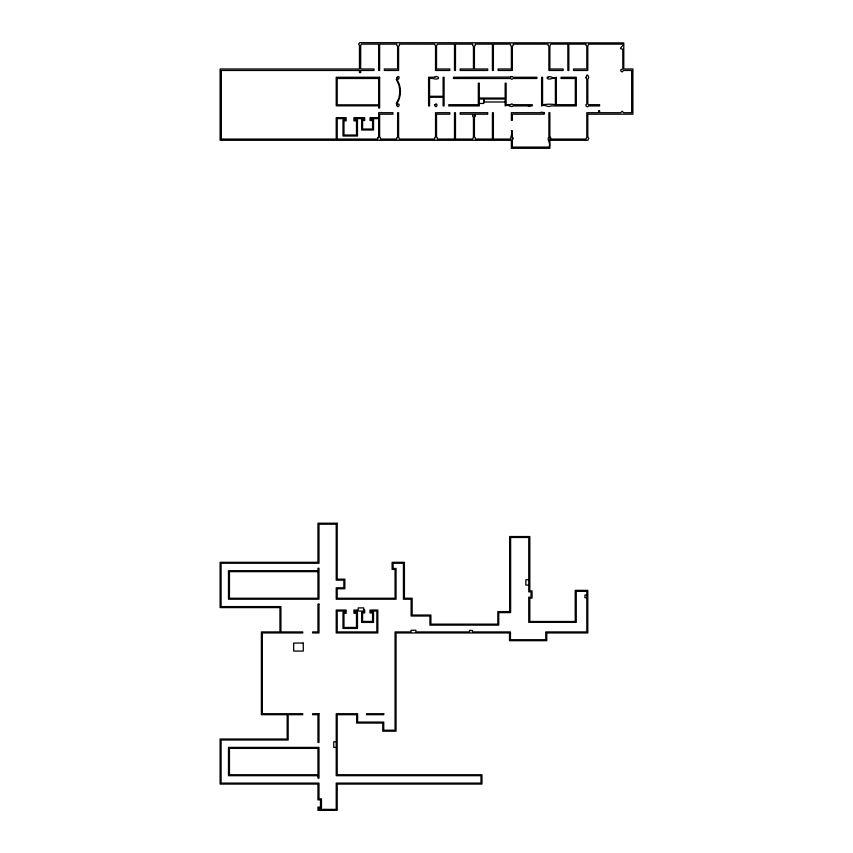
<?xml version="1.0" encoding="UTF-8"?>
<svg xmlns="http://www.w3.org/2000/svg" width="853" height="853" viewBox="0 0 853 853"><rect width="100%" height="100%" fill="white"/><g stroke="black" fill="none" stroke-linecap="round" stroke-linejoin="round"><path stroke-width="1.28" d="M474.439 117.309L475.42 115.837L474.439 114.537M512.354 139.7L513.335 138.399L512.354 136.938M429.571 96.272L443.112 96.272L443.112 77.26L444.093 77.26L444.093 105.921L443.112 105.921L443.112 97.253L429.571 97.253M505.157 101.987L483.982 101.987L483.982 99.023M479.301 103.458L483.736 103.458L483.736 99.023M549.876 140.297L587.792 140.297L588.773 138.293L587.792 136.938L587.792 114.195L632.894 114.195L632.894 68.986L623.788 68.986L623.788 42.895L359.785 42.671L358.591 44.015L359.454 45.454L359.454 68.986L220.106 68.986L220.106 140.297L511.373 140.297L511.373 148.315L549.876 148.315L549.876 112.713L548.895 112.713L548.895 136.938C546.336 139.465 551.507 143.528 548.895 147.089L512.354 147.089L512.354 130.69L511.373 130.69C512.514 134.006 510.616 136.384 510.595 139.06L493.397 139.06L493.397 112.713L492.405 112.713L492.405 139.06L475.217 139.06L475.356 137.887L474.439 136.938L474.439 114.195L487.735 114.195L487.735 112.713L460.162 112.713L460.162 114.195L473.447 114.195L472.466 115.997L473.447 117.298L473.447 136.938L472.669 139.06L455.481 139.06L455.481 112.713L454.489 112.713L454.489 139.06L437.28 139.06L437.397 137.791L436.512 136.938L436.512 114.195L449.819 114.195L449.819 112.713L435.531 112.713L435.531 136.938L434.667 137.728L434.753 139.06L399.375 139.06L398.596 136.928L398.596 112.713L397.615 112.713L397.615 136.938L396.709 137.845L396.837 139.06L380.417 139.06L380.566 137.909L379.638 136.938L379.638 114.195L392.934 114.195L392.934 112.713L378.657 112.713L378.657 117.639L370.01 117.639L370.01 120.508L372.548 120.508L372.548 129.027L362.6 129.027L362.6 120.508L364.689 120.508L364.689 117.639L353.931 117.639L353.931 120.859L356.479 120.859L356.479 135.041L343.972 135.041L343.972 120.859L346.147 120.859L346.147 117.639L336.221 117.639L336.221 139.06L221.332 139.06L221.332 70.468L359.454 70.468L359.454 72.59L360.68 72.59L360.68 70.468L373.977 70.468L373.977 68.986L360.68 68.986L360.68 45.465L361.533 44.121L378.657 44.121L378.657 70.468L379.638 70.468L379.638 44.121L396.837 44.121L396.762 45.465L397.615 46.254L397.615 68.986L384.319 68.986L384.319 70.468L398.596 70.468L398.596 46.243L399.481 45.38L399.364 44.121L434.742 44.121L435.531 46.243L435.531 70.468L449.819 70.468L449.819 68.986L436.512 68.986L436.512 46.243L437.322 44.164L454.489 44.121L454.489 70.468L455.481 70.468L455.481 44.121L472.679 44.121L472.562 45.39L473.447 46.243L473.447 68.986L460.162 68.986L460.162 70.468L487.735 70.468L487.735 68.986L474.439 68.986L474.439 46.254L475.292 45.465L475.206 44.121L492.405 44.121L492.405 70.468L493.397 70.468L493.397 44.121L510.595 44.121L510.499 45.433L511.373 46.243L511.373 68.986L498.077 68.986L498.077 70.468L512.354 70.468L512.354 46.243L513.229 45.422L513.122 44.121L548.106 44.121L547.967 45.284L548.895 46.243L548.895 70.468L563.172 70.468L563.172 68.986L549.876 68.986L549.876 46.243L550.654 44.121L567.853 44.121L567.853 70.468L568.834 70.468L568.834 44.121L586.032 44.121L585.904 45.337L586.811 46.243L586.811 68.986L573.515 68.986L573.515 70.468L587.792 70.468L587.792 46.254L588.57 44.121L622.807 44.121C624.481 45.774 616.975 48.909 622.807 49.175L622.807 69.168L621.037 69.456L620.696 70.895L622.157 71.94L623.586 70.468L631.668 70.468L631.668 112.713L623.586 112.713L622.189 111.242L620.643 112.713L599.606 112.713L599.606 110.602L598.603 110.602L598.603 112.713L586.811 112.713L586.811 136.938L586.022 139.06L550.654 139.06L550.803 137.898L549.876 136.938M317.956 570.668L228.476 570.668L228.476 599.222L318.99 599.222L318.99 568.205L317.956 568.205L317.956 598.241L229.457 598.241L229.457 571.649L317.956 571.649M528.753 579.763L525.843 579.763L525.843 585.083L528.753 585.083M586.811 595.031L584.934 595.031L584.934 597.74L586.811 597.74M363.709 610.055L364.689 610.055L364.689 612.923L362.6 612.923L362.6 621.442L372.548 621.442L372.548 612.923L370.01 612.923L370.01 610.055L377.826 610.055L377.826 632.958L336.221 632.958L336.221 610.055L346.147 610.055L346.147 613.275L343.972 613.275L343.972 627.456L356.479 627.456L356.479 613.275L353.931 613.275L353.931 610.055L358.217 610.055L358.217 607.89L363.709 607.89L363.709 611.932L361.619 611.932L361.619 622.423L373.539 622.423L373.539 611.932L371.002 611.932L371.002 611.047L376.845 611.047L376.845 631.924L337.212 631.924L337.212 611.047L345.156 611.047L345.156 612.294L342.991 612.294L342.991 628.437L357.471 628.437L357.471 612.294L354.923 612.294L354.923 611.047L363.709 611.047M336.221 741.737L333.758 741.737L333.758 747.399L336.221 747.399M317.956 774.727L229.457 774.727L229.457 748.38L317.956 748.38L317.956 778.171L318.99 778.171L318.99 747.399L228.476 747.399L228.476 775.708L317.956 775.708M543.233 112.372L540.759 112.276M530.022 105.868L528.22 105.868M434.561 105.09C436.992 110.485 438.463 100.633 434.561 105.09M399.929 91.506L398.98 97.871L396.229 103.693L396.773 103.693C401.656 96.528 401.656 86.494 396.773 79.318L396.229 79.318L398.98 85.14L399.929 91.506M585.851 77.591L586.811 79.254L586.811 103.927C584.22 104.908 587.418 108.406 588.634 105.921L599.606 105.921L599.606 104.695L588.645 104.695L587.813 103.917L587.792 79.265L588.773 77.783L587.792 75.149L586.811 75.149L585.851 77.591M396.656 77.58C398.777 83.104 400.814 73.358 396.656 77.58M377.708 137.973L377.868 139.06L337.212 139.06L337.212 118.631L345.156 118.631L345.156 119.878L342.991 119.878L342.991 136.022L357.471 136.022L357.471 119.878L354.923 119.878L354.923 118.631L363.709 118.631L363.709 119.516L361.619 119.516L361.619 130.008L373.539 130.008L373.539 119.516L371.002 119.516L371.002 118.631L378.657 118.631L378.657 136.938L377.708 137.973M396.72 104.791C397.978 110.581 401.475 101.251 396.72 104.791M434.699 77.207L428.579 77.26L428.579 105.921L429.571 105.921L429.571 78.497C433.132 77.719 435.542 80.107 438.431 78.497L438.431 77.26L436.331 76.429L434.699 77.207M510.584 104.567L506.138 104.695L506.138 83.167L505.157 83.167L505.157 98.042L479.301 98.042L479.301 83.167L478.32 83.167L478.32 104.695L448.774 104.695L448.774 105.921L479.301 105.921L479.301 99.023L505.157 99.023L505.157 105.921C508.036 103.629 511.086 108.235 513.186 105.921L532.24 105.921L532.24 104.695L513.186 104.695L511.864 103.831L510.584 104.567M548.106 77.143L547.253 77.26L547.253 78.497C549.812 80.299 552.147 77.42 555.378 78.497L555.378 104.695C550.505 103.842 547.583 104.194 542.572 104.695L542.572 77.26L541.591 77.26L541.591 105.921C544.768 103.778 548.33 108.182 550.718 105.921L576.308 105.921L576.308 77.26L561.039 77.26L561.039 78.497L575.317 78.497L575.317 104.695L556.359 104.695L556.359 77.26C553.32 79.414 550.42 75.192 548.106 77.143M510.627 77.069L453.444 77.26L453.444 78.497L510.52 78.497L511.779 79.35L513.186 78.497L536.91 78.497L536.91 77.26L513.197 77.26L511.949 76.407L510.627 77.069M379.638 77.26L336.221 77.26L336.221 105.825L378.657 105.825L378.657 108.043L379.638 108.043L379.638 77.26M378.657 78.497L337.212 78.497L337.212 104.834L378.657 104.834L378.657 78.497M544.214 112.713L511.373 112.713L511.373 120.348L512.354 120.348L512.354 114.195L544.214 114.195L544.214 112.713M337.212 523.22L317.956 523.22L317.956 562.298L220.106 562.298L220.106 607.603L279.944 607.603L279.944 631.924L261.37 631.924L261.37 714.697L287.173 714.697L287.173 739.029L220.106 739.029L220.106 784.078L317.956 784.078L317.956 799.879L320.472 799.879L320.472 807.109L317.956 807.109L317.956 810.35L337.212 810.35L337.212 784.078L481.977 784.078L481.977 774.727L337.212 774.727L337.212 714.697L356.629 714.697L356.629 723.067L382.752 723.067L382.752 731.202L396.048 731.202L396.048 632.958L509.497 632.958L509.497 640.688L546.773 640.688L546.773 632.958L587.792 632.958L587.792 590.361L575.231 590.361L575.231 621.485L529.83 621.485L529.83 598.156L532.048 598.156L532.048 590.916L529.83 590.916L529.83 536.537L509.646 536.537L509.646 611.59L497.821 611.59L497.821 624.14L430.904 624.14L430.904 615.034L412.148 615.034L412.148 598.241L404.418 598.241L404.418 562.298L392.113 562.298L392.113 569.431L395.067 569.431L395.067 598.241L337.212 598.241L337.212 588.762L344.836 588.762L344.836 579.166L337.212 579.166L337.212 523.22M336.221 524.211L318.99 524.211L318.99 563.279L221.087 563.279L221.087 606.611L280.914 606.611L280.914 631.924L302.74 631.924L302.74 632.958L262.351 632.958L262.351 713.716L302.74 713.716L302.74 714.697L288.165 714.697L288.165 740.009L221.087 740.009L221.087 783.097L318.99 783.097L318.99 798.845L321.453 798.845L321.453 808.122L318.99 808.122L318.99 809.369L336.221 809.369L336.221 783.097L480.985 783.097L480.985 775.708L336.221 775.708L336.221 713.716L357.62 713.716L357.62 722.086L383.743 722.086L383.743 730.211L395.067 730.211L395.067 631.924L411.007 631.924L411.007 630.25L415.88 630.25L415.88 631.924L469.513 631.924L469.513 630.442L472.466 630.442L472.466 631.924L510.478 631.924L510.478 639.707L545.771 639.707L545.771 631.924L586.811 631.924L586.811 591.342L576.265 591.342L576.265 622.37L528.753 622.37L528.753 597.175L531.067 597.175L531.067 591.854L528.753 591.854L528.753 537.475L510.627 537.475L510.627 612.625L498.76 612.625L498.76 625.132L429.923 625.132L429.923 616.015L411.114 616.015L411.114 599.222L403.437 599.222L403.437 563.279L393.094 563.279L393.094 568.45L396.048 568.45L396.048 599.222L336.221 599.222L336.221 587.781L343.855 587.781L343.855 580.147L336.221 580.147L336.221 524.211M318.99 604.148L317.956 604.148L317.956 631.924L312.582 631.924L312.582 632.958L318.99 632.958L318.99 604.148M303.263 643.045L293.656 643.045L293.656 651.074L303.263 651.074L303.263 643.045M318.99 713.716L312.582 713.716L312.582 714.697L317.956 714.697L317.956 742.473L318.99 742.473L318.99 713.716M383.743 713.716L366.481 713.716L366.481 714.697L383.743 714.697L383.743 713.716"/></g></svg>
